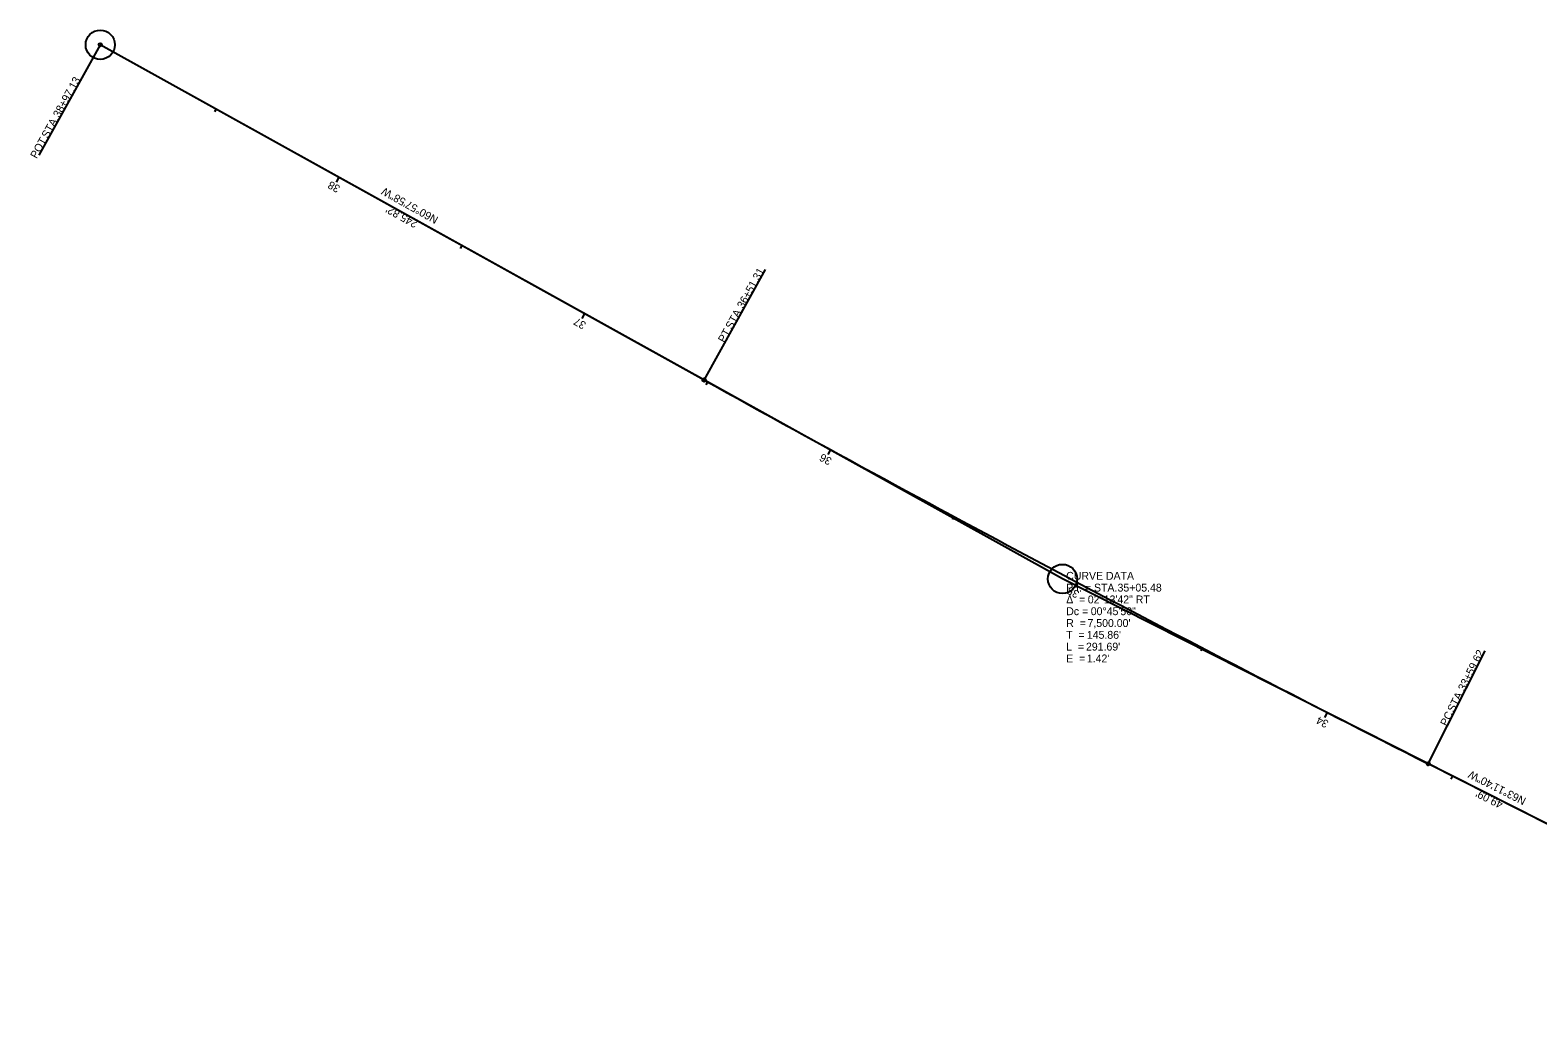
# Model space of a CAD drawing. Extents: x 1439412 to 1440252, y 421780 to 422200.
# Drawn here: x 1439412 to 1439948, y 421847 to 422200 of the extents above; entities that cross this region are included whole.
import ezdxf

# ---------------------------------------------------------------- set-up
doc = ezdxf.new("R2010")
doc.units = 0
for name, color, linetype in [('GE_P_Alignment', 7, 'Continuous'), ('GE_P_Alignment_100_Bearings', 7, 'Continuous'), ('GE_P_Alignment_100_Cardinal_Points', 7, 'Continuous'), ('GE_P_Alignment_100_Curve_Data', 7, 'Continuous'), ('GE_P_Alignment_100_Distances', 7, 'Continuous'), ('GE_P_Alignment_100_Stations', 7, 'Continuous'), ('SC_Scratch1', 7, 'Continuous')]:
    doc.layers.add(name, color=color, linetype=linetype)

msp = doc.modelspace()

# ---------------------------------------------------------------- linework, layer by layer
at = {"layer": 'GE_P_Alignment'}
for p, q in [((1439779.03, 422005.01), (1439436.57, 422195.1)), ((1439651.5, 422075.8), (1439436.57, 422195.1)), ((1440091.66, 421847.05), (1439779.03, 422005.01)), ((1439953.03, 421917.09), (1439909.22, 421939.23))]:
    msp.add_line(p, q, dxfattribs=at)
msp.add_arc((1443291.44, 428633.3), 7500, 240.966194, 243.194522, dxfattribs=at)
msp.add_arc((1443291.44, 428633.3), 7500, 240.966194, 243.194522, dxfattribs=at)
at = {"layer": 'GE_P_Alignment_100_Cardinal_Points'}
for p, q in [((1439436.57, 422195.1), (1439414.73, 422155.76)), ((1439651.5, 422075.8), (1439673.34, 422115.15)), ((1439909.22, 421939.23), (1439929.51, 421979.4))]:
    msp.add_line(p, q, dxfattribs=at)
for centre in [(1439436.57, 422195.1), (1439651.5, 422075.8), (1439909.22, 421939.23)]:
    msp.add_circle(centre, 0.6, dxfattribs=at)
at = {"layer": 'GE_P_Alignment_100_Stations'}
for p, q in [((1439477.77, 422172.23), (1439477.19, 422171.18)), ((1439521.49, 422147.96), (1439520.52, 422146.22)), ((1439565.21, 422123.7), (1439564.63, 422122.65)), ((1439608.92, 422099.43), (1439607.95, 422097.68)), ((1439652.64, 422075.17), (1439652.06, 422074.12)), ((1439696.44, 422051.05), (1439695.48, 422049.3)), ((1439740.4, 422027.23), (1439739.84, 422026.18)), ((1439784.52, 422003.71), (1439783.59, 422001.94)), ((1439828.8, 421980.47), (1439828.24, 421979.41)), ((1439873.23, 421957.54), (1439872.32, 421955.76)), ((1439917.8, 421934.89), (1439917.26, 421933.82))]:
    msp.add_line(p, q, dxfattribs=at)
at = {"layer": 'SC_Scratch1'}
for centre in [(1439436.57, 422195.1), (1439779.03, 422005.01)]:
    msp.add_circle(centre, 5.19, dxfattribs=at)

# ---------------------------------------------------------------- texts
at = {"layer": 'GE_P_Alignment_100_Bearings'}
for s, rotation, p in [('N60°57\'58"W', 150.9662, (1439557.13, 422133.67)), ('N63°11\'40"W', 153.1945, (1439944.28, 421926.89))]:
    msp.add_text(s, height=2.8, rotation=rotation, dxfattribs=at).set_placement(p)
at = {"layer": 'GE_P_Alignment_100_Cardinal_Points'}
for s, rotation, p in [('38+97.13', 60.9662, (1439421.99, 422168.93)), (' STA. ', 60.9662, (1439417.41, 422160.67)), ('POT', 60.9662, (1439413.91, 422154.37)), ('36+51.31', 60.9662, (1439665.43, 422100.98)), (' STA. ', 60.9662, (1439660.84, 422092.71)), ('PT', 60.9662, (1439658.7, 422088.85)), ('33+59.62', 63.1945, (1439922.14, 421964.89)), (' STA. ', 63.1945, (1439917.87, 421956.46)), ('PC', 63.1945, (1439915.81, 421952.36))]:
    msp.add_text(s, height=2.8, rotation=rotation, dxfattribs=at).set_placement(p)
at = {"layer": 'GE_P_Alignment_100_Curve_Data'}
for s, p in [('CURVE DATA', (1439780.36, 422004.72)), ('Δ  = ', (1439780.36, 421996.32)), ('P.I. = STA. ', (1439780.36, 422000.52)), ('02°13\'42" RT', (1439788.04, 421996.32)), ('35+05.48', (1439798.63, 422000.52)), ('Dc = ', (1439780.36, 421992.12)), ('00°45\'50"', (1439789.1, 421992.12)), ('R  = ', (1439780.36, 421987.92)), ("7,500.00'", (1439787.94, 421987.92)), ('T  = ', (1439780.36, 421983.72)), ("145.86'", (1439787.7, 421983.72)), ('L  = ', (1439780.36, 421979.52)), ('E  = ', (1439780.36, 421975.32)), ("291.69'", (1439787.4, 421979.52)), ("1.42'", (1439787.7, 421975.32))]:
    msp.add_text(s, height=2.8, dxfattribs=at).set_placement(p)
at = {"layer": 'GE_P_Alignment_100_Distances'}
for s, rotation, p in [("245.82'", 150.9662, (1439549.85, 422132.17)), ("49.09'", 153.1945, (1439936.07, 421925.62))]:
    msp.add_text(s, height=2.8, rotation=rotation, dxfattribs=at).set_placement(p)
at = {"layer": 'GE_P_Alignment_100_Stations'}
for s, rotation, p in [('38', 150.9662, (1439522.22, 422144.7)), ('37', 150.9662, (1439609.72, 422096.13)), ('36', 151.3582, (1439697.21, 422047.78)), ('35', 152.1221, (1439785.29, 422000.47)), ('34', 152.886, (1439874.01, 421954.33))]:
    msp.add_text(s, height=2.8, rotation=rotation, dxfattribs=at).set_placement(p)

doc.saveas('drawing.dxf')
